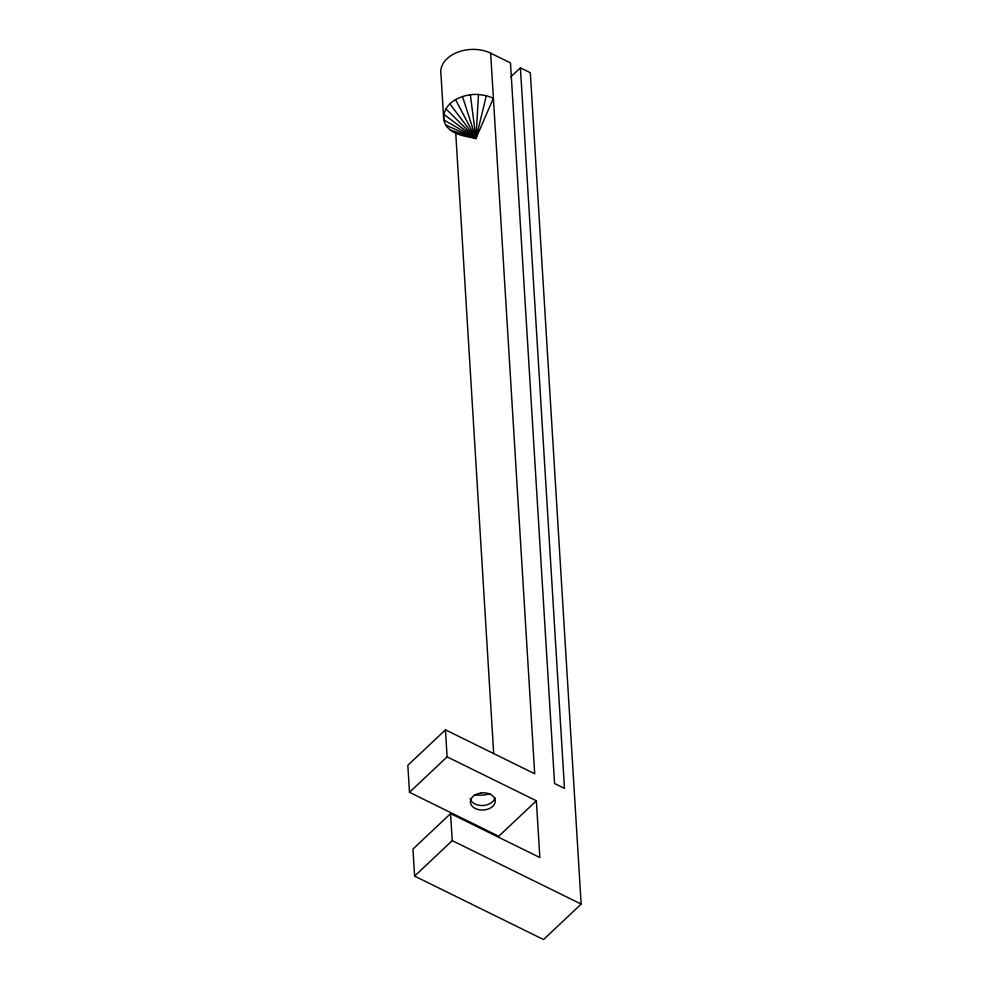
<?xml version="1.0" encoding="UTF-8"?>
<svg xmlns="http://www.w3.org/2000/svg" width="989" height="989" viewBox="0 0 989 989"><rect width="100%" height="100%" fill="white"/><g stroke="black" fill="none" stroke-linecap="round" stroke-linejoin="round"><path stroke-width="1.48" d="M450.007 129.918L475.969 138.46L478.478 94.487L486.341 95.661L493.4 98.208L475.969 138.46C463.928 135.988 447.238 134.244 443.752 119.854L440.995 74.818A31.154 21.486 -3.5 0 1 456.127 52.85A31.154 21.486 -3.5 0 1 490.643 53.171L510.485 62.937L554.557 783.523L564.472 788.406L520.399 67.821L530.314 72.704L581.161 904.082L543.542 939.55L414.614 876.093L412.957 849.069L450.576 813.601L539.846 857.537L536.372 800.781L447.102 756.857L445.458 729.833L534.715 773.769L490.643 53.171M445.903 125.207L475.969 138.46L486.341 95.661M470.356 94.783L475.969 138.46L443.752 119.854C442.034 101.941 463.495 93.436 478.478 94.487M510.72 76.944L520.399 67.821M445.458 729.833L407.839 765.301L409.483 792.325L498.753 836.261L536.372 800.781M409.483 792.325L447.102 756.857M414.614 876.093L452.233 840.625L450.576 813.601M490.037 793.771L485.278 794.822A30.029 20.707 -3.5 0 1 474.349 794.822M452.233 840.625L581.161 904.082M443.715 114.242L475.969 138.46L462.518 96.514M445.767 108.753L475.969 138.46L455.509 99.568M449.797 103.746L475.969 138.46M455.781 133.688L493.696 753.705M494.92 797.616A12.461 8.592 -3.5 0 1 487.404 804.712L484.264 805.405A12.461 8.592 -3.5 0 1 470.232 798.494M481.149 792.968L478.021 793.66A12.461 8.592 -3.5 0 0 470.838 804.094A12.461 8.592 -3.5 0 0 484.536 809.904L487.676 809.212A12.461 8.592 -3.5 0 0 494.859 798.778A12.461 8.592 -3.5 0 0 481.149 792.968"/></g></svg>
